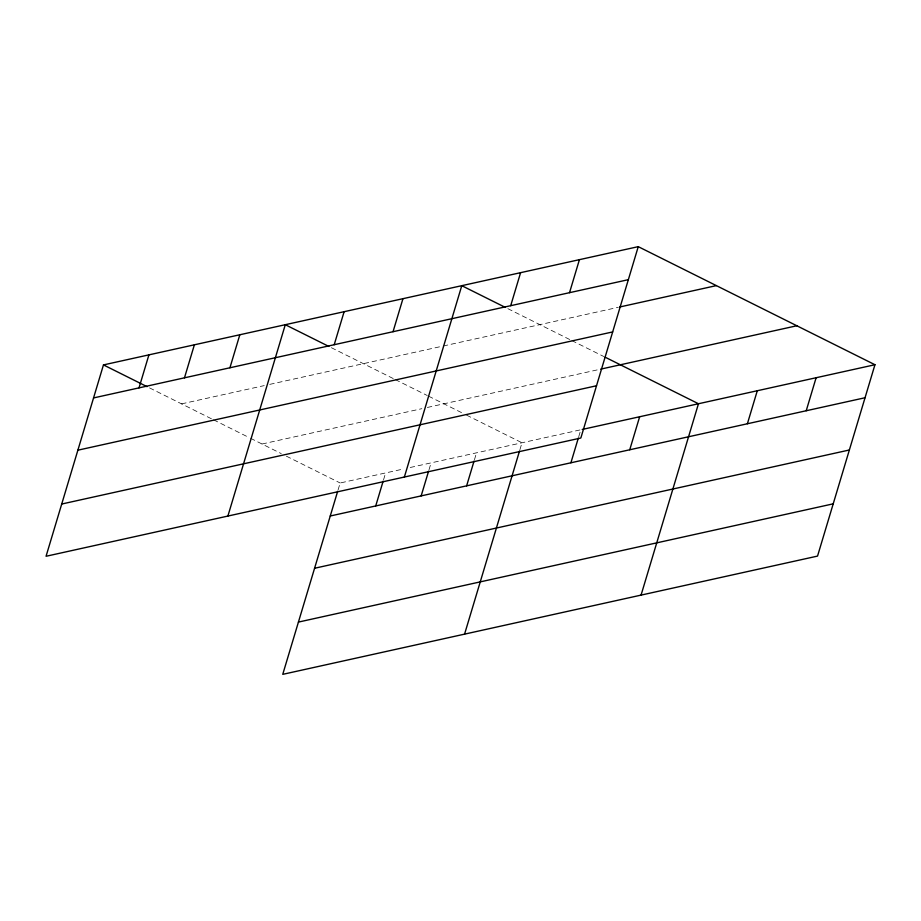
<?xml version="1.0" encoding="UTF-8"?>
<svg xmlns="http://www.w3.org/2000/svg" width="921" height="921" viewBox="0 0 921 921"><rect width="100%" height="100%" fill="white"/><g stroke="black" fill="none" stroke-linecap="round" stroke-linejoin="round"><path stroke-width="0.69" stroke-dasharray="4.61 3.45" d="M338.099 489.857L340.16 482.984L403.525 468.973M383.55 479.806L385.611 472.934M429.013 469.756L431.074 462.872M474.465 459.706L476.525 452.821M519.928 449.655L521.988 442.771L464.368 414.036M578.756 436.646L580.817 429.762L409.028 467.753M181.575 403.87L264.223 385.6M269.726 384.379L441.838 346.319M443.243 346.008L618.313 307.303M262.048 444.014L421.841 408.682M427.344 407.462L599.352 369.436M507.874 308.673L570.536 339.93M571.814 340.574L603.75 356.496M331.387 347.701L394.061 378.957M395.339 379.602L427.275 395.523M428.553 396.168L463.09 413.391M149.559 387.902L212.233 419.17M213.511 419.803L249.269 437.648M250.547 438.281L281.25 453.604M286.373 456.16L340.16 482.984"/><path stroke-width="1.38" d="M638.253 246.655L103.463 364.912L46.05 556.272L580.84 438.016L638.253 246.655L874.95 364.728L817.537 556.088L282.747 674.345L337.685 491.238M139.013 387.879L148.914 354.861M184.476 377.829L194.377 344.811M229.928 367.778L239.828 334.76M227.878 516.071L285.291 324.71L328.832 346.423M334.208 344.719L344.12 311.701M393.037 331.71L402.949 298.692M375.71 505.951L383.136 481.188M404.365 477.043L461.778 285.683L505.307 307.395M421.162 495.901L428.599 471.126M510.695 305.691L520.595 272.674M466.625 485.839L474.05 461.076M464.575 634.132L519.513 451.025M569.523 292.682L579.424 259.664M570.905 462.779L578.342 438.016M629.734 449.77L639.646 416.753M641.062 595.116L698.463 403.743L605.028 357.141M747.392 423.752L757.292 390.734M806.22 410.754L816.121 377.725M93.551 397.93L628.352 279.673M619.718 306.992L716.365 285.614M77.882 450.185L612.672 331.928M600.745 369.125L796.838 325.758M61.73 504.029L596.52 385.761M582.21 429.451L874.95 364.728M330.248 516.002L865.049 397.745M314.579 568.257L849.369 449.989M298.427 622.089L833.217 503.833M103.463 364.912L147.003 386.636"/></g></svg>
